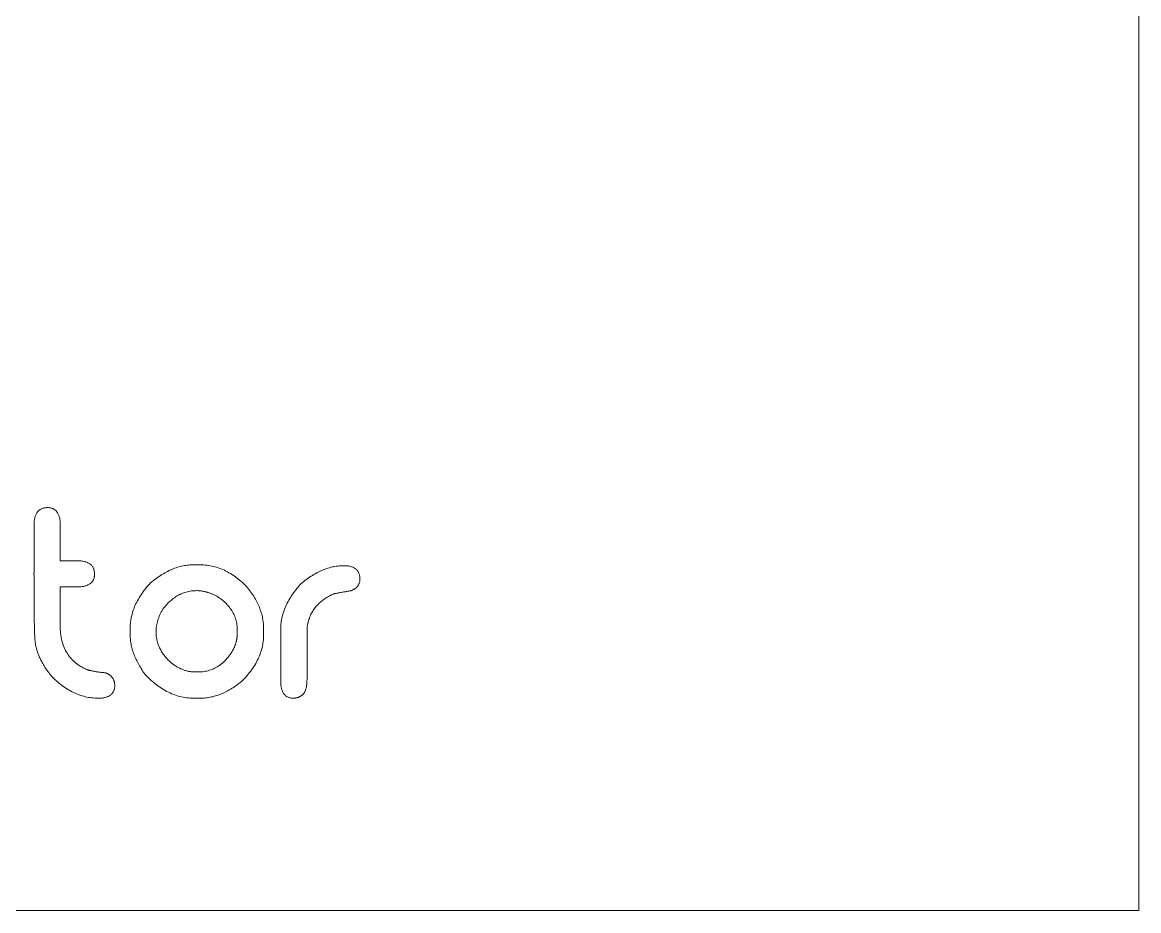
# Model space of a CAD drawing. Header units: metres. Extents: x -2538 to 7610, y -1082 to -498.
# Drawn here: x 2399.2 to 2470.2, y -1081.9 to -1025.4 of the extents above; entities that cross this region are included whole.
import ezdxf

# ---------------------------------------------------------------- set-up
doc = ezdxf.new("R2010")
doc.units = ezdxf.units.M
doc.linetypes.add('AUSGEZOGEN', pattern=[0])
doc.layers.add('Standard', color=7, linetype='AUSGEZOGEN', lineweight=25)

msp = doc.modelspace()

# ---------------------------------------------------------------- linework, layer by layer
at = {"layer": 'Standard', "color": 7, "linetype": 'AUSGEZOGEN', "lineweight": 13}
for points in [[(1908.207, -1081.873), (2470.207, -1081.873), (2470.207, -519.873), (1908.207, -519.873), (1908.207, -1081.873)], [(2400.847, -1056.254), (2400.892, -1056.255), (2400.936, -1056.258), (2400.978, -1056.262), (2401.019, -1056.269), (2401.059, -1056.277), (2401.098, -1056.288), (2401.135, -1056.3), (2401.171, -1056.314), (2401.206, -1056.33), (2401.239, -1056.348), (2401.271, -1056.368), (2401.302, -1056.39), (2401.332, -1056.413), (2401.36, -1056.439), (2401.387, -1056.466), (2401.413, -1056.495), (2401.438, -1056.526), (2401.461, -1056.559), (2401.483, -1056.594), (2401.503, -1056.631), (2401.523, -1056.669), (2401.541, -1056.71), (2401.558, -1056.752), (2401.573, -1056.797), (2401.588, -1056.843), (2401.601, -1056.891), (2401.613, -1056.941), (2401.623, -1056.992), (2401.632, -1057.046), (2401.64, -1057.102), (2401.64, -1057.11), (2401.64, -1057.134), (2401.64, -1057.173), (2401.64, -1057.225), (2401.64, -1057.29), (2401.64, -1057.366), (2401.64, -1057.452), (2401.64, -1057.548), (2401.64, -1057.651), (2401.64, -1057.761), (2401.64, -1057.877), (2401.64, -1057.997), (2401.64, -1058.12), (2401.64, -1058.246), (2401.64, -1058.373), (2401.64, -1058.5), (2401.64, -1058.626), (2401.64, -1058.749), (2401.64, -1058.87), (2401.64, -1058.985), (2401.64, -1059.095), (2401.64, -1059.199), (2401.64, -1059.294), (2401.64, -1059.38), (2401.64, -1059.456), (2401.64, -1059.521), (2401.64, -1059.573), (2401.64, -1059.612), (2401.64, -1059.636), (2401.64, -1059.645), (2401.645, -1059.645), (2401.657, -1059.645), (2401.678, -1059.645), (2401.705, -1059.645), (2401.739, -1059.645), (2401.78, -1059.645), (2401.825, -1059.645), (2401.875, -1059.645), (2401.93, -1059.645), (2401.988, -1059.645), (2402.048, -1059.645), (2402.112, -1059.645), (2402.177, -1059.645), (2402.243, -1059.645), (2402.31, -1059.645), (2402.377, -1059.645), (2402.443, -1059.645), (2402.508, -1059.645), (2402.572, -1059.645), (2402.633, -1059.645), (2402.691, -1059.645), (2402.745, -1059.645), (2402.795, -1059.645), (2402.841, -1059.645), (2402.881, -1059.645), (2402.915, -1059.645), (2402.942, -1059.645), (2402.963, -1059.645), (2402.976, -1059.645), (2402.98, -1059.645), (2403.036, -1059.651), (2403.089, -1059.659), (2403.141, -1059.669), (2403.191, -1059.68), (2403.239, -1059.693), (2403.285, -1059.707), (2403.329, -1059.722), (2403.372, -1059.74), (2403.412, -1059.758), (2403.451, -1059.778), (2403.488, -1059.8), (2403.522, -1059.823), (2403.555, -1059.847), (2403.586, -1059.873), (2403.616, -1059.901), (2403.643, -1059.93), (2403.668, -1059.96), (2403.692, -1059.992), (2403.714, -1060.026), (2403.733, -1060.061), (2403.751, -1060.097), (2403.767, -1060.135), (2403.781, -1060.175), (2403.794, -1060.215), (2403.804, -1060.258), (2403.813, -1060.302), (2403.819, -1060.347), (2403.824, -1060.394), (2403.827, -1060.442), (2403.828, -1060.492), (2403.827, -1060.537), (2403.824, -1060.581), (2403.819, -1060.623), (2403.813, -1060.664), (2403.804, -1060.704), (2403.794, -1060.743), (2403.781, -1060.78), (2403.767, -1060.816), (2403.751, -1060.851), (2403.733, -1060.884), (2403.714, -1060.916), (2403.692, -1060.947), (2403.668, -1060.977), (2403.643, -1061.005), (2403.616, -1061.032), (2403.586, -1061.058), (2403.555, -1061.083), (2403.522, -1061.106), (2403.488, -1061.128), (2403.451, -1061.149), (2403.412, -1061.168), (2403.372, -1061.186), (2403.329, -1061.203), (2403.285, -1061.219), (2403.239, -1061.233), (2403.191, -1061.246), (2403.141, -1061.258), (2403.089, -1061.268), (2403.036, -1061.277), (2402.98, -1061.285), (2402.976, -1061.285), (2402.963, -1061.285), (2402.942, -1061.285), (2402.915, -1061.285), (2402.881, -1061.285), (2402.841, -1061.285), (2402.795, -1061.285), (2402.745, -1061.285), (2402.691, -1061.285), (2402.633, -1061.285), (2402.572, -1061.285), (2402.508, -1061.285), (2402.443, -1061.285), (2402.377, -1061.285), (2402.31, -1061.285), (2402.243, -1061.285), (2402.177, -1061.285), (2402.112, -1061.285), (2402.048, -1061.285), (2401.988, -1061.285), (2401.93, -1061.285), (2401.875, -1061.285), (2401.825, -1061.285), (2401.78, -1061.285), (2401.739, -1061.285), (2401.705, -1061.285), (2401.678, -1061.285), (2401.657, -1061.285), (2401.645, -1061.285), (2401.64, -1061.285), (2401.64, -1061.293), (2401.64, -1061.316), (2401.64, -1061.353), (2401.64, -1061.403), (2401.64, -1061.465), (2401.64, -1061.538), (2401.64, -1061.621), (2401.64, -1061.712), (2401.64, -1061.811), (2401.64, -1061.916), (2401.64, -1062.027), (2401.64, -1062.142), (2401.64, -1062.26), (2401.64, -1062.38), (2401.64, -1062.502), (2401.64, -1062.623), (2401.64, -1062.744), (2401.64, -1062.862), (2401.64, -1062.977), (2401.64, -1063.088), (2401.64, -1063.193), (2401.64, -1063.292), (2401.64, -1063.383), (2401.64, -1063.466), (2401.64, -1063.539), (2401.64, -1063.601), (2401.64, -1063.651), (2401.64, -1063.688), (2401.64, -1063.711), (2401.64, -1063.719), (2401.642, -1063.854), (2401.647, -1063.986), (2401.656, -1064.115), (2401.669, -1064.241), (2401.685, -1064.364), (2401.705, -1064.484), (2401.728, -1064.602), (2401.755, -1064.717), (2401.785, -1064.828), (2401.819, -1064.937), (2401.857, -1065.043), (2401.898, -1065.146), (2401.943, -1065.246), (2401.991, -1065.344), (2402.043, -1065.438), (2402.099, -1065.53), (2402.158, -1065.618), (2402.221, -1065.704), (2402.287, -1065.787), (2402.357, -1065.867), (2402.431, -1065.944), (2402.508, -1066.018), (2402.588, -1066.089), (2402.673, -1066.158), (2402.76, -1066.223), (2402.852, -1066.286), (2402.947, -1066.346), (2403.045, -1066.403), (2403.148, -1066.457), (2403.253, -1066.508), (2403.278, -1066.519), (2403.303, -1066.529), (2403.33, -1066.54), (2403.358, -1066.55), (2403.388, -1066.56), (2403.419, -1066.57), (2403.451, -1066.58), (2403.484, -1066.59), (2403.518, -1066.599), (2403.554, -1066.608), (2403.591, -1066.617), (2403.63, -1066.626), (2403.669, -1066.635), (2403.71, -1066.643), (2403.752, -1066.651), (2403.796, -1066.66), (2403.841, -1066.667), (2403.887, -1066.675), (2403.934, -1066.683), (2403.983, -1066.69), (2404.033, -1066.697), (2404.084, -1066.704), (2404.136, -1066.711), (2404.19, -1066.718), (2404.245, -1066.724), (2404.301, -1066.731), (2404.358, -1066.737), (2404.417, -1066.743), (2404.477, -1066.748), (2404.539, -1066.754), (2404.576, -1066.77), (2404.613, -1066.787), (2404.648, -1066.805), (2404.682, -1066.824), (2404.714, -1066.843), (2404.745, -1066.863), (2404.775, -1066.884), (2404.804, -1066.906), (2404.831, -1066.928), (2404.858, -1066.952), (2404.882, -1066.975), (2404.906, -1067), (2404.928, -1067.026), (2404.949, -1067.052), (2404.969, -1067.079), (2404.988, -1067.106), (2405.005, -1067.135), (2405.021, -1067.164), (2405.036, -1067.194), (2405.049, -1067.225), (2405.061, -1067.256), (2405.072, -1067.289), (2405.082, -1067.322), (2405.09, -1067.356), (2405.097, -1067.39), (2405.103, -1067.425), (2405.107, -1067.462), (2405.11, -1067.498), (2405.112, -1067.536), (2405.113, -1067.574), (2405.112, -1067.619), (2405.109, -1067.663), (2405.104, -1067.705), (2405.098, -1067.746), (2405.089, -1067.786), (2405.079, -1067.825), (2405.067, -1067.862), (2405.053, -1067.898), (2405.036, -1067.933), (2405.019, -1067.966), (2404.999, -1067.998), (2404.977, -1068.029), (2404.954, -1068.059), (2404.928, -1068.087), (2404.901, -1068.114), (2404.872, -1068.14), (2404.841, -1068.165), (2404.808, -1068.188), (2404.773, -1068.21), (2404.736, -1068.231), (2404.697, -1068.25), (2404.657, -1068.268), (2404.615, -1068.285), (2404.57, -1068.301), (2404.524, -1068.315), (2404.476, -1068.328), (2404.426, -1068.34), (2404.374, -1068.35), (2404.321, -1068.359), (2404.265, -1068.367), (2404.264, -1068.367), (2404.262, -1068.367), (2404.259, -1068.367), (2404.255, -1068.367), (2404.249, -1068.367), (2404.242, -1068.367), (2404.235, -1068.367), (2404.227, -1068.367), (2404.218, -1068.367), (2404.208, -1068.367), (2404.199, -1068.367), (2404.188, -1068.367), (2404.178, -1068.367), (2404.167, -1068.367), (2404.156, -1068.367), (2404.145, -1068.367), (2404.134, -1068.367), (2404.123, -1068.367), (2404.113, -1068.367), (2404.103, -1068.367), (2404.094, -1068.367), (2404.085, -1068.367), (2404.077, -1068.367), (2404.069, -1068.367), (2404.063, -1068.367), (2404.057, -1068.367), (2404.053, -1068.367), (2404.049, -1068.367), (2404.047, -1068.367), (2404.046, -1068.367), (2403.944, -1068.366), (2403.841, -1068.361), (2403.739, -1068.354), (2403.638, -1068.343), (2403.537, -1068.33), (2403.436, -1068.314), (2403.336, -1068.294), (2403.236, -1068.272), (2403.137, -1068.247), (2403.038, -1068.218), (2402.939, -1068.187), (2402.841, -1068.153), (2402.743, -1068.116), (2402.646, -1068.075), (2402.549, -1068.032), (2402.453, -1067.986), (2402.357, -1067.937), (2402.261, -1067.885), (2402.166, -1067.83), (2402.072, -1067.772), (2401.977, -1067.711), (2401.883, -1067.647), (2401.79, -1067.58), (2401.697, -1067.51), (2401.604, -1067.437), (2401.512, -1067.361), (2401.421, -1067.282), (2401.329, -1067.2), (2401.238, -1067.115), (2401.148, -1067.027), (2401.088, -1066.957), (2401.03, -1066.886), (2400.973, -1066.815), (2400.918, -1066.744), (2400.865, -1066.672), (2400.813, -1066.601), (2400.763, -1066.529), (2400.715, -1066.457), (2400.668, -1066.385), (2400.622, -1066.313), (2400.579, -1066.241), (2400.537, -1066.169), (2400.496, -1066.096), (2400.457, -1066.023), (2400.42, -1065.951), (2400.384, -1065.878), (2400.35, -1065.805), (2400.318, -1065.731), (2400.287, -1065.658), (2400.258, -1065.584), (2400.23, -1065.51), (2400.204, -1065.437), (2400.18, -1065.363), (2400.157, -1065.288), (2400.136, -1065.214), (2400.116, -1065.139), (2400.098, -1065.065), (2400.082, -1064.99), (2400.067, -1064.915), (2400.054, -1064.84), (2400.051, -1064.797), (2400.047, -1064.754), (2400.044, -1064.71), (2400.041, -1064.666), (2400.037, -1064.622), (2400.034, -1064.577), (2400.032, -1064.533), (2400.029, -1064.488), (2400.026, -1064.442), (2400.024, -1064.396), (2400.021, -1064.35), (2400.019, -1064.304), (2400.017, -1064.257), (2400.015, -1064.21), (2400.013, -1064.163), (2400.011, -1064.116), (2400.01, -1064.068), (2400.008, -1064.02), (2400.007, -1063.971), (2400.006, -1063.922), (2400.004, -1063.873), (2400.003, -1063.824), (2400.002, -1063.774), (2400.002, -1063.724), (2400.001, -1063.674), (2400.001, -1063.623), (2400, -1063.572), (2400, -1063.521), (2400, -1063.47), (2400, -1063.418), (2400, -1063.41), (2400, -1063.387), (2400, -1063.351), (2400, -1063.301), (2400, -1063.24), (2400, -1063.168), (2400, -1063.086), (2400, -1062.996), (2400, -1062.898), (2400, -1062.794), (2400, -1062.685), (2400, -1062.571), (2400, -1062.454), (2400, -1062.335), (2400, -1062.215), (2400, -1062.095), (2400, -1061.976), (2400, -1061.859), (2400, -1061.745), (2400, -1061.636), (2400, -1061.532), (2400, -1061.434), (2400, -1061.344), (2400, -1061.262), (2400, -1061.19), (2400, -1061.129), (2400, -1061.079), (2400, -1061.042), (2400, -1061.02), (2400, -1061.012), (2400, -1060.988), (2399.999, -1060.965), (2399.999, -1060.942), (2399.999, -1060.92), (2399.999, -1060.898), (2399.998, -1060.876), (2399.998, -1060.855), (2399.998, -1060.834), (2399.997, -1060.813), (2399.996, -1060.793), (2399.996, -1060.773), (2399.995, -1060.754), (2399.994, -1060.735), (2399.994, -1060.716), (2399.993, -1060.697), (2399.992, -1060.679), (2399.991, -1060.662), (2399.99, -1060.644), (2399.988, -1060.627), (2399.987, -1060.611), (2399.986, -1060.594), (2399.985, -1060.579), (2399.983, -1060.563), (2399.982, -1060.548), (2399.98, -1060.533), (2399.979, -1060.519), (2399.977, -1060.505), (2399.976, -1060.491), (2399.974, -1060.478), (2399.972, -1060.465), (2399.974, -1060.452), (2399.976, -1060.439), (2399.977, -1060.425), (2399.979, -1060.411), (2399.98, -1060.397), (2399.982, -1060.382), (2399.983, -1060.367), (2399.985, -1060.351), (2399.986, -1060.335), (2399.987, -1060.319), (2399.988, -1060.302), (2399.99, -1060.286), (2399.991, -1060.268), (2399.992, -1060.251), (2399.993, -1060.232), (2399.994, -1060.214), (2399.994, -1060.195), (2399.995, -1060.176), (2399.996, -1060.157), (2399.996, -1060.137), (2399.997, -1060.116), (2399.998, -1060.096), (2399.998, -1060.075), (2399.998, -1060.054), (2399.999, -1060.032), (2399.999, -1060.01), (2399.999, -1059.987), (2399.999, -1059.965), (2400, -1059.942), (2400, -1059.918), (2400, -1059.909), (2400, -1059.882), (2400, -1059.839), (2400, -1059.781), (2400, -1059.709), (2400, -1059.625), (2400, -1059.53), (2400, -1059.424), (2400, -1059.31), (2400, -1059.188), (2400, -1059.06), (2400, -1058.927), (2400, -1058.79), (2400, -1058.65), (2400, -1058.51), (2400, -1058.369), (2400, -1058.23), (2400, -1058.093), (2400, -1057.96), (2400, -1057.832), (2400, -1057.71), (2400, -1057.596), (2400, -1057.49), (2400, -1057.395), (2400, -1057.31), (2400, -1057.238), (2400, -1057.18), (2400, -1057.137), (2400, -1057.111), (2400, -1057.102), (2400.006, -1057.046), (2400.014, -1056.992), (2400.024, -1056.941), (2400.035, -1056.891), (2400.048, -1056.843), (2400.062, -1056.797), (2400.077, -1056.752), (2400.095, -1056.71), (2400.113, -1056.669), (2400.133, -1056.631), (2400.155, -1056.594), (2400.178, -1056.559), (2400.202, -1056.526), (2400.228, -1056.495), (2400.256, -1056.466), (2400.285, -1056.439), (2400.315, -1056.413), (2400.347, -1056.39), (2400.381, -1056.368), (2400.416, -1056.348), (2400.452, -1056.33), (2400.49, -1056.314), (2400.53, -1056.3), (2400.57, -1056.288), (2400.613, -1056.277), (2400.657, -1056.269), (2400.702, -1056.262), (2400.749, -1056.258), (2400.797, -1056.255), (2400.847, -1056.254)], [(2410.062, -1059.891), (2410.064, -1059.891), (2410.068, -1059.891), (2410.076, -1059.891), (2410.086, -1059.891), (2410.098, -1059.891), (2410.113, -1059.891), (2410.13, -1059.891), (2410.148, -1059.891), (2410.168, -1059.891), (2410.19, -1059.891), (2410.212, -1059.891), (2410.235, -1059.891), (2410.259, -1059.891), (2410.284, -1059.891), (2410.308, -1059.891), (2410.333, -1059.891), (2410.357, -1059.891), (2410.381, -1059.891), (2410.404, -1059.891), (2410.427, -1059.891), (2410.448, -1059.891), (2410.468, -1059.891), (2410.486, -1059.891), (2410.503, -1059.891), (2410.518, -1059.891), (2410.53, -1059.891), (2410.54, -1059.891), (2410.548, -1059.891), (2410.553, -1059.891), (2410.554, -1059.891), (2410.659, -1059.892), (2410.764, -1059.897), (2410.868, -1059.905), (2410.972, -1059.915), (2411.075, -1059.929), (2411.178, -1059.946), (2411.28, -1059.967), (2411.382, -1059.99), (2411.483, -1060.016), (2411.584, -1060.046), (2411.685, -1060.078), (2411.785, -1060.114), (2411.884, -1060.153), (2411.983, -1060.194), (2412.082, -1060.239), (2412.18, -1060.287), (2412.278, -1060.338), (2412.375, -1060.393), (2412.472, -1060.45), (2412.569, -1060.51), (2412.664, -1060.574), (2412.76, -1060.641), (2412.855, -1060.71), (2412.95, -1060.783), (2413.044, -1060.859), (2413.137, -1060.938), (2413.23, -1061.02), (2413.323, -1061.105), (2413.416, -1061.194), (2413.507, -1061.285), (2413.577, -1061.372), (2413.645, -1061.458), (2413.71, -1061.545), (2413.773, -1061.632), (2413.833, -1061.719), (2413.891, -1061.806), (2413.947, -1061.893), (2414, -1061.98), (2414.051, -1062.067), (2414.1, -1062.154), (2414.146, -1062.241), (2414.19, -1062.329), (2414.231, -1062.416), (2414.27, -1062.503), (2414.307, -1062.591), (2414.342, -1062.678), (2414.374, -1062.766), (2414.403, -1062.854), (2414.43, -1062.941), (2414.455, -1063.029), (2414.478, -1063.117), (2414.498, -1063.205), (2414.516, -1063.293), (2414.531, -1063.381), (2414.544, -1063.469), (2414.555, -1063.557), (2414.563, -1063.645), (2414.569, -1063.733), (2414.573, -1063.822), (2414.574, -1063.91), (2414.574, -1063.912), (2414.574, -1063.916), (2414.574, -1063.922), (2414.574, -1063.931), (2414.574, -1063.943), (2414.574, -1063.956), (2414.574, -1063.971), (2414.574, -1063.987), (2414.574, -1064.005), (2414.574, -1064.024), (2414.574, -1064.044), (2414.574, -1064.064), (2414.574, -1064.085), (2414.574, -1064.107), (2414.574, -1064.129), (2414.574, -1064.151), (2414.574, -1064.172), (2414.574, -1064.194), (2414.574, -1064.214), (2414.574, -1064.234), (2414.574, -1064.253), (2414.574, -1064.271), (2414.574, -1064.287), (2414.574, -1064.302), (2414.574, -1064.315), (2414.574, -1064.326), (2414.574, -1064.335), (2414.574, -1064.342), (2414.574, -1064.346), (2414.574, -1064.348), (2414.572, -1064.452), (2414.568, -1064.556), (2414.56, -1064.659), (2414.549, -1064.762), (2414.535, -1064.864), (2414.518, -1064.967), (2414.498, -1065.068), (2414.475, -1065.17), (2414.448, -1065.271), (2414.419, -1065.371), (2414.386, -1065.472), (2414.351, -1065.571), (2414.312, -1065.671), (2414.27, -1065.77), (2414.225, -1065.869), (2414.177, -1065.967), (2414.126, -1066.065), (2414.072, -1066.162), (2414.014, -1066.259), (2413.954, -1066.356), (2413.89, -1066.452), (2413.824, -1066.548), (2413.754, -1066.643), (2413.681, -1066.739), (2413.605, -1066.833), (2413.526, -1066.928), (2413.444, -1067.021), (2413.359, -1067.115), (2413.271, -1067.208), (2413.179, -1067.301), (2413.092, -1067.371), (2413.005, -1067.438), (2412.918, -1067.503), (2412.831, -1067.566), (2412.744, -1067.627), (2412.656, -1067.685), (2412.569, -1067.74), (2412.482, -1067.794), (2412.394, -1067.845), (2412.307, -1067.893), (2412.22, -1067.939), (2412.132, -1067.983), (2412.045, -1068.025), (2411.958, -1068.064), (2411.87, -1068.101), (2411.783, -1068.135), (2411.695, -1068.167), (2411.607, -1068.197), (2411.52, -1068.224), (2411.432, -1068.249), (2411.344, -1068.271), (2411.257, -1068.291), (2411.169, -1068.309), (2411.081, -1068.325), (2410.994, -1068.338), (2410.906, -1068.348), (2410.818, -1068.357), (2410.73, -1068.362), (2410.642, -1068.366), (2410.554, -1068.367), (2410.553, -1068.367), (2410.549, -1068.367), (2410.542, -1068.367), (2410.533, -1068.367), (2410.522, -1068.367), (2410.509, -1068.367), (2410.494, -1068.367), (2410.477, -1068.367), (2410.46, -1068.367), (2410.441, -1068.367), (2410.421, -1068.367), (2410.4, -1068.367), (2410.379, -1068.367), (2410.357, -1068.367), (2410.335, -1068.367), (2410.314, -1068.367), (2410.292, -1068.367), (2410.271, -1068.367), (2410.25, -1068.367), (2410.23, -1068.367), (2410.211, -1068.367), (2410.193, -1068.367), (2410.177, -1068.367), (2410.162, -1068.367), (2410.149, -1068.367), (2410.138, -1068.367), (2410.129, -1068.367), (2410.122, -1068.367), (2410.118, -1068.367), (2410.117, -1068.367), (2410.008, -1068.366), (2409.899, -1068.36), (2409.791, -1068.352), (2409.683, -1068.34), (2409.575, -1068.325), (2409.468, -1068.306), (2409.362, -1068.284), (2409.255, -1068.258), (2409.15, -1068.229), (2409.044, -1068.197), (2408.939, -1068.161), (2408.835, -1068.122), (2408.731, -1068.08), (2408.627, -1068.034), (2408.524, -1067.984), (2408.421, -1067.932), (2408.319, -1067.876), (2408.217, -1067.816), (2408.115, -1067.753), (2408.014, -1067.687), (2407.914, -1067.617), (2407.813, -1067.544), (2407.714, -1067.467), (2407.614, -1067.387), (2407.515, -1067.304), (2407.417, -1067.217), (2407.319, -1067.127), (2407.221, -1067.033), (2407.124, -1066.936), (2407.027, -1066.836), (2406.966, -1066.749), (2406.907, -1066.663), (2406.85, -1066.576), (2406.796, -1066.49), (2406.743, -1066.405), (2406.692, -1066.32), (2406.644, -1066.235), (2406.597, -1066.15), (2406.553, -1066.066), (2406.51, -1065.982), (2406.47, -1065.899), (2406.432, -1065.815), (2406.396, -1065.733), (2406.362, -1065.65), (2406.33, -1065.568), (2406.3, -1065.486), (2406.272, -1065.404), (2406.246, -1065.323), (2406.222, -1065.242), (2406.201, -1065.162), (2406.181, -1065.082), (2406.163, -1065.002), (2406.148, -1064.922), (2406.134, -1064.843), (2406.123, -1064.764), (2406.114, -1064.686), (2406.106, -1064.608), (2406.101, -1064.53), (2406.098, -1064.452), (2406.097, -1064.375), (2406.097, -1064.373), (2406.097, -1064.369), (2406.097, -1064.361), (2406.097, -1064.351), (2406.097, -1064.339), (2406.097, -1064.324), (2406.097, -1064.307), (2406.097, -1064.289), (2406.097, -1064.269), (2406.097, -1064.247), (2406.097, -1064.225), (2406.097, -1064.202), (2406.097, -1064.178), (2406.097, -1064.154), (2406.097, -1064.129), (2406.097, -1064.104), (2406.097, -1064.08), (2406.097, -1064.056), (2406.097, -1064.033), (2406.097, -1064.01), (2406.097, -1063.989), (2406.097, -1063.969), (2406.097, -1063.951), (2406.097, -1063.934), (2406.097, -1063.919), (2406.097, -1063.907), (2406.097, -1063.897), (2406.097, -1063.889), (2406.097, -1063.884), (2406.097, -1063.883), (2406.099, -1063.787), (2406.103, -1063.692), (2406.11, -1063.596), (2406.12, -1063.501), (2406.133, -1063.405), (2406.149, -1063.31), (2406.167, -1063.214), (2406.189, -1063.119), (2406.213, -1063.024), (2406.24, -1062.929), (2406.27, -1062.834), (2406.303, -1062.739), (2406.338, -1062.644), (2406.377, -1062.549), (2406.418, -1062.454), (2406.463, -1062.359), (2406.51, -1062.265), (2406.56, -1062.17), (2406.613, -1062.076), (2406.668, -1061.981), (2406.727, -1061.887), (2406.788, -1061.792), (2406.853, -1061.698), (2406.92, -1061.604), (2406.99, -1061.509), (2407.062, -1061.415), (2407.138, -1061.321), (2407.217, -1061.227), (2407.298, -1061.133), (2407.382, -1061.039), (2407.474, -1060.964), (2407.566, -1060.891), (2407.658, -1060.821), (2407.749, -1060.753), (2407.84, -1060.688), (2407.931, -1060.626), (2408.022, -1060.566), (2408.113, -1060.508), (2408.203, -1060.453), (2408.294, -1060.401), (2408.384, -1060.351), (2408.474, -1060.304), (2408.564, -1060.259), (2408.653, -1060.217), (2408.743, -1060.178), (2408.832, -1060.141), (2408.921, -1060.106), (2409.01, -1060.074), (2409.099, -1060.045), (2409.187, -1060.018), (2409.275, -1059.994), (2409.364, -1059.972), (2409.451, -1059.953), (2409.539, -1059.937), (2409.627, -1059.923), (2409.714, -1059.911), (2409.801, -1059.902), (2409.889, -1059.896), (2409.975, -1059.892), (2410.062, -1059.891)], [(2419.632, -1059.945), (2419.633, -1059.945), (2419.635, -1059.945), (2419.638, -1059.945), (2419.643, -1059.945), (2419.649, -1059.945), (2419.655, -1059.945), (2419.663, -1059.945), (2419.671, -1059.945), (2419.68, -1059.945), (2419.689, -1059.945), (2419.699, -1059.945), (2419.709, -1059.945), (2419.72, -1059.945), (2419.731, -1059.945), (2419.742, -1059.945), (2419.753, -1059.945), (2419.763, -1059.945), (2419.774, -1059.945), (2419.784, -1059.945), (2419.794, -1059.945), (2419.804, -1059.945), (2419.813, -1059.945), (2419.821, -1059.945), (2419.828, -1059.945), (2419.835, -1059.945), (2419.84, -1059.945), (2419.845, -1059.945), (2419.848, -1059.945), (2419.85, -1059.945), (2419.851, -1059.945), (2419.907, -1059.952), (2419.96, -1059.96), (2420.012, -1059.97), (2420.062, -1059.981), (2420.11, -1059.994), (2420.156, -1060.008), (2420.2, -1060.023), (2420.243, -1060.04), (2420.283, -1060.059), (2420.322, -1060.079), (2420.359, -1060.101), (2420.394, -1060.124), (2420.426, -1060.148), (2420.458, -1060.174), (2420.487, -1060.202), (2420.514, -1060.231), (2420.54, -1060.261), (2420.563, -1060.293), (2420.585, -1060.327), (2420.605, -1060.362), (2420.622, -1060.398), (2420.638, -1060.436), (2420.653, -1060.475), (2420.665, -1060.516), (2420.675, -1060.559), (2420.684, -1060.603), (2420.69, -1060.648), (2420.695, -1060.695), (2420.698, -1060.743), (2420.699, -1060.793), (2420.698, -1060.827), (2420.696, -1060.86), (2420.693, -1060.893), (2420.689, -1060.925), (2420.684, -1060.956), (2420.677, -1060.987), (2420.669, -1061.017), (2420.66, -1061.046), (2420.65, -1061.075), (2420.638, -1061.103), (2420.625, -1061.13), (2420.611, -1061.157), (2420.596, -1061.183), (2420.58, -1061.209), (2420.562, -1061.234), (2420.543, -1061.258), (2420.523, -1061.282), (2420.502, -1061.305), (2420.479, -1061.327), (2420.456, -1061.349), (2420.431, -1061.37), (2420.405, -1061.391), (2420.377, -1061.41), (2420.349, -1061.43), (2420.319, -1061.448), (2420.288, -1061.466), (2420.256, -1061.483), (2420.222, -1061.5), (2420.188, -1061.516), (2420.152, -1061.531), (2420.148, -1061.532), (2420.138, -1061.534), (2420.122, -1061.537), (2420.1, -1061.541), (2420.073, -1061.545), (2420.041, -1061.551), (2420.005, -1061.558), (2419.965, -1061.565), (2419.922, -1061.573), (2419.875, -1061.581), (2419.827, -1061.59), (2419.777, -1061.599), (2419.725, -1061.608), (2419.672, -1061.617), (2419.619, -1061.627), (2419.565, -1061.637), (2419.513, -1061.646), (2419.461, -1061.655), (2419.41, -1061.664), (2419.362, -1061.673), (2419.316, -1061.681), (2419.273, -1061.689), (2419.233, -1061.696), (2419.196, -1061.703), (2419.164, -1061.709), (2419.137, -1061.713), (2419.115, -1061.717), (2419.099, -1061.72), (2419.089, -1061.722), (2419.085, -1061.723), (2419.017, -1061.749), (2418.95, -1061.777), (2418.884, -1061.806), (2418.82, -1061.837), (2418.756, -1061.869), (2418.694, -1061.902), (2418.633, -1061.937), (2418.573, -1061.972), (2418.514, -1062.009), (2418.457, -1062.048), (2418.4, -1062.087), (2418.345, -1062.128), (2418.291, -1062.171), (2418.238, -1062.214), (2418.187, -1062.259), (2418.136, -1062.305), (2418.087, -1062.353), (2418.039, -1062.402), (2417.992, -1062.452), (2417.946, -1062.503), (2417.902, -1062.556), (2417.858, -1062.61), (2417.816, -1062.666), (2417.775, -1062.722), (2417.735, -1062.78), (2417.697, -1062.84), (2417.659, -1062.9), (2417.623, -1062.962), (2417.588, -1063.025), (2417.554, -1063.09), (2417.54, -1063.127), (2417.526, -1063.163), (2417.513, -1063.199), (2417.5, -1063.235), (2417.487, -1063.271), (2417.475, -1063.306), (2417.464, -1063.342), (2417.453, -1063.376), (2417.443, -1063.411), (2417.433, -1063.445), (2417.423, -1063.479), (2417.414, -1063.513), (2417.406, -1063.547), (2417.398, -1063.58), (2417.39, -1063.613), (2417.383, -1063.646), (2417.377, -1063.678), (2417.37, -1063.71), (2417.365, -1063.742), (2417.36, -1063.773), (2417.355, -1063.805), (2417.351, -1063.836), (2417.347, -1063.867), (2417.344, -1063.897), (2417.342, -1063.927), (2417.339, -1063.957), (2417.338, -1063.987), (2417.336, -1064.016), (2417.336, -1064.045), (2417.335, -1064.074), (2417.335, -1064.084), (2417.335, -1064.113), (2417.335, -1064.16), (2417.335, -1064.223), (2417.335, -1064.301), (2417.335, -1064.393), (2417.335, -1064.497), (2417.335, -1064.611), (2417.335, -1064.736), (2417.335, -1064.868), (2417.335, -1065.008), (2417.335, -1065.152), (2417.335, -1065.301), (2417.335, -1065.453), (2417.335, -1065.606), (2417.335, -1065.758), (2417.335, -1065.91), (2417.335, -1066.059), (2417.335, -1066.203), (2417.335, -1066.343), (2417.335, -1066.475), (2417.335, -1066.6), (2417.335, -1066.714), (2417.335, -1066.818), (2417.335, -1066.91), (2417.335, -1066.988), (2417.335, -1067.051), (2417.335, -1067.098), (2417.335, -1067.127), (2417.335, -1067.137), (2417.335, -1067.194), (2417.334, -1067.249), (2417.332, -1067.304), (2417.329, -1067.356), (2417.326, -1067.407), (2417.321, -1067.457), (2417.316, -1067.505), (2417.31, -1067.552), (2417.303, -1067.597), (2417.296, -1067.641), (2417.288, -1067.683), (2417.279, -1067.724), (2417.269, -1067.763), (2417.258, -1067.801), (2417.247, -1067.837), (2417.234, -1067.872), (2417.221, -1067.905), (2417.207, -1067.937), (2417.193, -1067.968), (2417.177, -1067.996), (2417.161, -1068.024), (2417.144, -1068.05), (2417.126, -1068.074), (2417.108, -1068.097), (2417.089, -1068.118), (2417.068, -1068.138), (2417.048, -1068.157), (2417.026, -1068.174), (2417.003, -1068.189), (2416.98, -1068.203), (2416.965, -1068.214), (2416.95, -1068.224), (2416.934, -1068.234), (2416.919, -1068.244), (2416.903, -1068.253), (2416.887, -1068.262), (2416.871, -1068.271), (2416.855, -1068.279), (2416.838, -1068.287), (2416.822, -1068.294), (2416.805, -1068.301), (2416.789, -1068.308), (2416.772, -1068.315), (2416.755, -1068.321), (2416.737, -1068.326), (2416.72, -1068.331), (2416.702, -1068.336), (2416.685, -1068.341), (2416.667, -1068.345), (2416.649, -1068.349), (2416.631, -1068.352), (2416.612, -1068.356), (2416.594, -1068.358), (2416.575, -1068.361), (2416.557, -1068.363), (2416.538, -1068.364), (2416.519, -1068.366), (2416.499, -1068.366), (2416.48, -1068.367), (2416.46, -1068.367), (2416.416, -1068.366), (2416.372, -1068.363), (2416.33, -1068.359), (2416.288, -1068.352), (2416.249, -1068.344), (2416.21, -1068.333), (2416.173, -1068.321), (2416.137, -1068.307), (2416.102, -1068.291), (2416.069, -1068.273), (2416.036, -1068.253), (2416.005, -1068.232), (2415.976, -1068.208), (2415.948, -1068.183), (2415.92, -1068.155), (2415.895, -1068.126), (2415.87, -1068.095), (2415.847, -1068.062), (2415.825, -1068.027), (2415.804, -1067.99), (2415.785, -1067.952), (2415.767, -1067.911), (2415.75, -1067.869), (2415.734, -1067.825), (2415.72, -1067.779), (2415.707, -1067.73), (2415.695, -1067.681), (2415.685, -1067.629), (2415.675, -1067.575), (2415.668, -1067.52), (2415.668, -1067.508), (2415.668, -1067.474), (2415.668, -1067.419), (2415.668, -1067.346), (2415.668, -1067.254), (2415.668, -1067.147), (2415.668, -1067.026), (2415.668, -1066.891), (2415.668, -1066.746), (2415.668, -1066.591), (2415.668, -1066.428), (2415.668, -1066.259), (2415.668, -1066.085), (2415.668, -1065.907), (2415.668, -1065.729), (2415.668, -1065.55), (2415.668, -1065.372), (2415.668, -1065.198), (2415.668, -1065.029), (2415.668, -1064.866), (2415.668, -1064.711), (2415.668, -1064.566), (2415.668, -1064.432), (2415.668, -1064.31), (2415.668, -1064.203), (2415.668, -1064.112), (2415.668, -1064.038), (2415.668, -1063.983), (2415.668, -1063.949), (2415.668, -1063.938), (2415.669, -1063.842), (2415.673, -1063.747), (2415.68, -1063.652), (2415.69, -1063.557), (2415.703, -1063.462), (2415.719, -1063.367), (2415.737, -1063.271), (2415.759, -1063.176), (2415.783, -1063.081), (2415.81, -1062.987), (2415.84, -1062.892), (2415.873, -1062.797), (2415.909, -1062.702), (2415.947, -1062.607), (2415.989, -1062.512), (2416.033, -1062.417), (2416.08, -1062.323), (2416.13, -1062.228), (2416.183, -1062.133), (2416.239, -1062.039), (2416.297, -1061.944), (2416.359, -1061.849), (2416.423, -1061.755), (2416.49, -1061.66), (2416.56, -1061.566), (2416.633, -1061.471), (2416.708, -1061.377), (2416.787, -1061.283), (2416.868, -1061.188), (2416.953, -1061.094), (2417.045, -1061.018), (2417.136, -1060.946), (2417.228, -1060.876), (2417.319, -1060.808), (2417.411, -1060.743), (2417.502, -1060.68), (2417.593, -1060.62), (2417.683, -1060.563), (2417.774, -1060.508), (2417.864, -1060.456), (2417.954, -1060.406), (2418.044, -1060.359), (2418.134, -1060.314), (2418.224, -1060.272), (2418.313, -1060.232), (2418.402, -1060.195), (2418.491, -1060.161), (2418.58, -1060.129), (2418.669, -1060.1), (2418.757, -1060.073), (2418.846, -1060.049), (2418.934, -1060.027), (2419.022, -1060.008), (2419.11, -1059.991), (2419.197, -1059.977), (2419.285, -1059.966), (2419.372, -1059.957), (2419.459, -1059.95), (2419.546, -1059.947), (2419.632, -1059.945)], [(2407.738, -1064.129), (2407.739, -1064.207), (2407.742, -1064.285), (2407.748, -1064.362), (2407.756, -1064.439), (2407.767, -1064.514), (2407.779, -1064.589), (2407.794, -1064.664), (2407.812, -1064.737), (2407.831, -1064.81), (2407.853, -1064.883), (2407.877, -1064.954), (2407.904, -1065.025), (2407.933, -1065.095), (2407.964, -1065.164), (2407.998, -1065.233), (2408.033, -1065.301), (2408.071, -1065.368), (2408.112, -1065.435), (2408.155, -1065.501), (2408.2, -1065.566), (2408.247, -1065.631), (2408.297, -1065.694), (2408.348, -1065.758), (2408.403, -1065.82), (2408.459, -1065.882), (2408.518, -1065.943), (2408.579, -1066.003), (2408.643, -1066.063), (2408.709, -1066.122), (2408.777, -1066.18), (2408.823, -1066.214), (2408.87, -1066.247), (2408.917, -1066.278), (2408.964, -1066.309), (2409.011, -1066.338), (2409.058, -1066.367), (2409.105, -1066.394), (2409.153, -1066.42), (2409.2, -1066.445), (2409.248, -1066.468), (2409.296, -1066.491), (2409.343, -1066.512), (2409.391, -1066.532), (2409.44, -1066.551), (2409.488, -1066.569), (2409.536, -1066.586), (2409.585, -1066.602), (2409.633, -1066.616), (2409.682, -1066.629), (2409.731, -1066.641), (2409.78, -1066.652), (2409.829, -1066.662), (2409.878, -1066.671), (2409.927, -1066.678), (2409.977, -1066.685), (2410.027, -1066.69), (2410.076, -1066.694), (2410.126, -1066.697), (2410.176, -1066.699), (2410.226, -1066.699), (2410.227, -1066.699), (2410.229, -1066.699), (2410.232, -1066.699), (2410.237, -1066.699), (2410.242, -1066.699), (2410.249, -1066.699), (2410.256, -1066.699), (2410.264, -1066.699), (2410.273, -1066.699), (2410.283, -1066.699), (2410.293, -1066.699), (2410.303, -1066.699), (2410.314, -1066.699), (2410.325, -1066.699), (2410.335, -1066.699), (2410.346, -1066.699), (2410.357, -1066.699), (2410.368, -1066.699), (2410.378, -1066.699), (2410.388, -1066.699), (2410.398, -1066.699), (2410.406, -1066.699), (2410.415, -1066.699), (2410.422, -1066.699), (2410.429, -1066.699), (2410.434, -1066.699), (2410.439, -1066.699), (2410.442, -1066.699), (2410.444, -1066.699), (2410.445, -1066.699), (2410.536, -1066.698), (2410.627, -1066.693), (2410.716, -1066.685), (2410.803, -1066.673), (2410.89, -1066.659), (2410.975, -1066.641), (2411.059, -1066.62), (2411.142, -1066.596), (2411.224, -1066.569), (2411.305, -1066.538), (2411.384, -1066.504), (2411.462, -1066.467), (2411.539, -1066.427), (2411.614, -1066.384), (2411.689, -1066.337), (2411.762, -1066.287), (2411.834, -1066.234), (2411.905, -1066.178), (2411.974, -1066.118), (2412.043, -1066.055), (2412.11, -1065.989), (2412.176, -1065.92), (2412.241, -1065.847), (2412.304, -1065.772), (2412.366, -1065.693), (2412.428, -1065.611), (2412.487, -1065.525), (2412.546, -1065.437), (2412.603, -1065.345), (2412.66, -1065.25), (2412.676, -1065.217), (2412.691, -1065.183), (2412.706, -1065.15), (2412.721, -1065.116), (2412.735, -1065.082), (2412.748, -1065.048), (2412.761, -1065.014), (2412.773, -1064.979), (2412.785, -1064.945), (2412.796, -1064.91), (2412.807, -1064.875), (2412.817, -1064.84), (2412.827, -1064.805), (2412.836, -1064.77), (2412.844, -1064.734), (2412.852, -1064.698), (2412.86, -1064.663), (2412.866, -1064.627), (2412.873, -1064.591), (2412.878, -1064.554), (2412.884, -1064.518), (2412.888, -1064.481), (2412.892, -1064.445), (2412.896, -1064.408), (2412.899, -1064.371), (2412.901, -1064.334), (2412.903, -1064.296), (2412.905, -1064.259), (2412.906, -1064.221), (2412.906, -1064.184), (2412.906, -1064.183), (2412.906, -1064.182), (2412.906, -1064.181), (2412.906, -1064.178), (2412.906, -1064.176), (2412.906, -1064.172), (2412.906, -1064.169), (2412.906, -1064.164), (2412.906, -1064.16), (2412.906, -1064.155), (2412.906, -1064.15), (2412.906, -1064.145), (2412.906, -1064.14), (2412.906, -1064.134), (2412.906, -1064.129), (2412.906, -1064.123), (2412.906, -1064.118), (2412.906, -1064.113), (2412.906, -1064.108), (2412.906, -1064.103), (2412.906, -1064.098), (2412.906, -1064.093), (2412.906, -1064.089), (2412.906, -1064.086), (2412.906, -1064.082), (2412.906, -1064.08), (2412.906, -1064.077), (2412.906, -1064.076), (2412.906, -1064.075), (2412.906, -1064.074), (2412.904, -1063.98), (2412.9, -1063.887), (2412.892, -1063.796), (2412.881, -1063.706), (2412.867, -1063.617), (2412.85, -1063.53), (2412.83, -1063.444), (2412.807, -1063.359), (2412.78, -1063.275), (2412.751, -1063.193), (2412.718, -1063.112), (2412.683, -1063.033), (2412.644, -1062.955), (2412.602, -1062.878), (2412.557, -1062.803), (2412.509, -1062.729), (2412.458, -1062.656), (2412.404, -1062.585), (2412.346, -1062.515), (2412.286, -1062.446), (2412.222, -1062.378), (2412.156, -1062.312), (2412.086, -1062.248), (2412.013, -1062.184), (2411.937, -1062.122), (2411.858, -1062.062), (2411.776, -1062.002), (2411.691, -1061.944), (2411.603, -1061.887), (2411.511, -1061.832), (2411.469, -1061.812), (2411.427, -1061.793), (2411.385, -1061.775), (2411.343, -1061.757), (2411.302, -1061.74), (2411.261, -1061.724), (2411.22, -1061.708), (2411.179, -1061.693), (2411.138, -1061.679), (2411.098, -1061.665), (2411.058, -1061.652), (2411.018, -1061.639), (2410.978, -1061.628), (2410.939, -1061.617), (2410.899, -1061.606), (2410.86, -1061.597), (2410.821, -1061.588), (2410.783, -1061.579), (2410.744, -1061.572), (2410.706, -1061.565), (2410.668, -1061.558), (2410.63, -1061.553), (2410.593, -1061.548), (2410.555, -1061.543), (2410.518, -1061.54), (2410.481, -1061.537), (2410.444, -1061.534), (2410.408, -1061.533), (2410.372, -1061.532), (2410.335, -1061.531), (2410.248, -1061.533), (2410.161, -1061.537), (2410.075, -1061.544), (2409.99, -1061.554), (2409.906, -1061.566), (2409.822, -1061.582), (2409.74, -1061.6), (2409.659, -1061.621), (2409.579, -1061.645), (2409.5, -1061.671), (2409.422, -1061.7), (2409.344, -1061.733), (2409.268, -1061.768), (2409.193, -1061.805), (2409.119, -1061.846), (2409.045, -1061.889), (2408.973, -1061.935), (2408.901, -1061.984), (2408.831, -1062.036), (2408.762, -1062.09), (2408.693, -1062.148), (2408.626, -1062.208), (2408.559, -1062.271), (2408.494, -1062.336), (2408.429, -1062.405), (2408.365, -1062.476), (2408.303, -1062.55), (2408.241, -1062.627), (2408.18, -1062.707), (2408.121, -1062.789), (2408.096, -1062.837), (2408.071, -1062.885), (2408.048, -1062.933), (2408.025, -1062.98), (2408.004, -1063.028), (2407.983, -1063.075), (2407.963, -1063.121), (2407.944, -1063.168), (2407.925, -1063.214), (2407.908, -1063.26), (2407.891, -1063.306), (2407.876, -1063.351), (2407.861, -1063.396), (2407.847, -1063.442), (2407.833, -1063.486), (2407.821, -1063.531), (2407.81, -1063.575), (2407.799, -1063.619), (2407.789, -1063.663), (2407.78, -1063.707), (2407.772, -1063.75), (2407.765, -1063.793), (2407.759, -1063.836), (2407.753, -1063.878), (2407.748, -1063.921), (2407.745, -1063.963), (2407.742, -1064.005), (2407.74, -1064.046), (2407.738, -1064.088), (2407.738, -1064.129)]]:
    msp.add_lwpolyline(points, close=True, dxfattribs=at)

doc.saveas('drawing.dxf')
